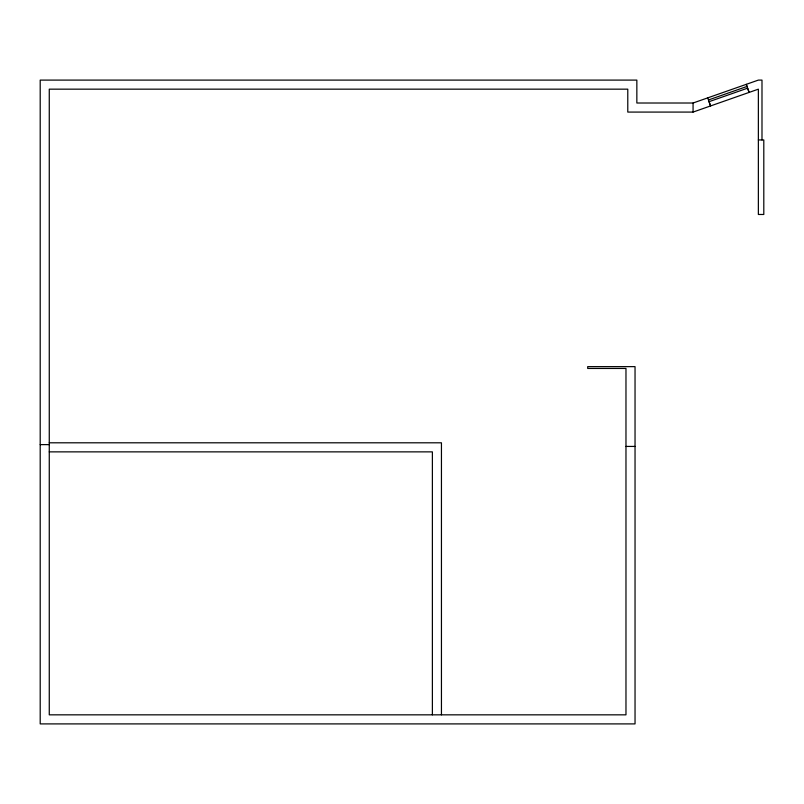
<?xml version="1.0" encoding="UTF-8"?>
<svg xmlns="http://www.w3.org/2000/svg" width="804" height="804" viewBox="0 0 804 804"><rect width="100%" height="100%" fill="white"/><g stroke="black" fill="none" stroke-linecap="round" stroke-linejoin="round"><path stroke-width="1.21" d="M758.363 139.946L763.8 139.946L763.8 214.477L758.363 214.477L758.363 89.164L693.068 112.078L627.783 112.078L627.783 89.164L49.265 89.164L49.265 714.836L625.974 714.836L625.974 368.453L587.704 368.453L587.704 366.634L635.039 366.634L635.039 723.901L40.2 723.901L40.2 80.099L636.848 80.099L636.848 103.012L693.068 103.012L758.363 80.099L761.991 80.099L761.991 139.946M708.445 99.977L746.996 86.45L746.283 84.34L749.117 92.41L747.599 88.159L709.048 101.686L710.565 105.937L707.731 97.867M49.265 442.803L441.446 442.803L441.446 714.836M40.2 444.622L49.265 444.622M625.974 446.431L635.039 446.431M49.265 451.868L432.381 451.868L432.381 714.836M693.068 103.012L693.068 112.078"/></g></svg>
